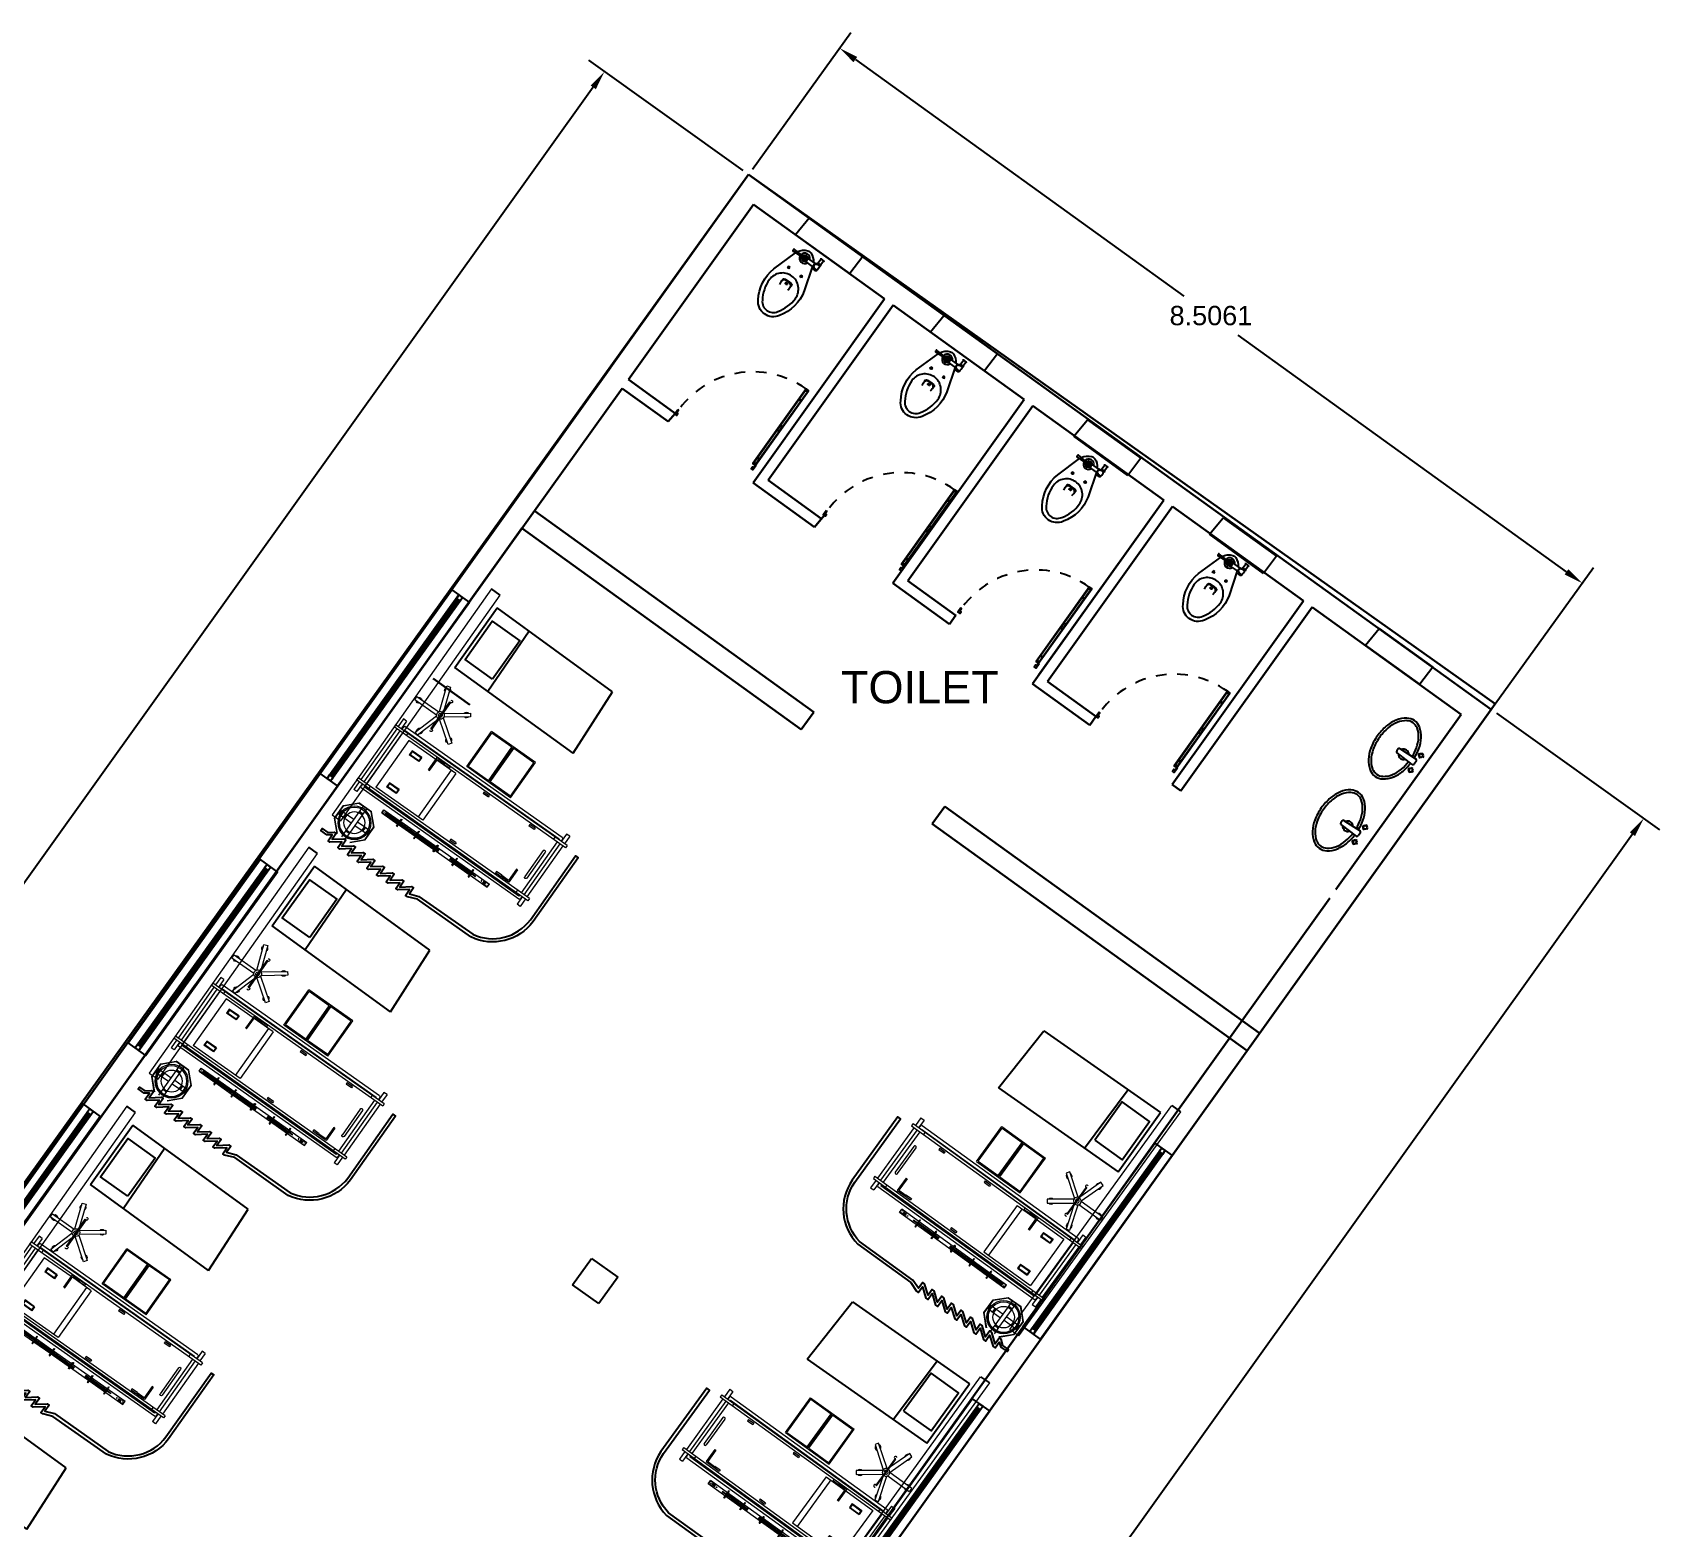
# Model space of a CAD drawing. Header units: metres. Extents: x 141303 to 146299, y 125960 to 127091.
# Drawn here: x 146005.54 to 146020.66, y 126196.71 to 126210.62 of the extents above; entities that cross this region are included whole.
import ezdxf

# ---------------------------------------------------------------- set-up
doc = ezdxf.new("R2010")
doc.units = ezdxf.units.M
doc.header["$MEASUREMENT"] = 0
for name, pattern in [('C05 _MOB-EQUIP URGENCIAS Y TOCOCIRUGÍA$0$006_URGENCIAS & TOCOCIRUGÍA$0$03.-PRIMER NIVEL GENERAL$0$XR-PLANTA 3ER NIVEL$0$DASHED', [19.05, 12.7, -6.35]), ('C05 _MOB-EQUIP URGENCIAS Y TOCOCIRUGÍA$0$006_URGENCIAS & TOCOCIRUGÍA$0$03.-PRIMER NIVEL GENERAL$0$XR-PLANTA 3ER NIVEL$0$DASHED2', [0.375, 0.25, -0.125]), ('C08_MUROS SERVICIOS$0$HIDDE100', [0.16, 0.1, -0.06])]:
    doc.linetypes.add(name, pattern=pattern)
for name, color, linetype in [('DIMENSION', 50, 'Continuous'), ('door', 12, 'Continuous'), ('FURNITURE', 6, 'Continuous'), ('WINDOW', 244, 'Continuous')]:
    doc.layers.add(name, color=color, linetype=linetype)
for name, color, linetype, lineweight in [('LETTERING', 50, 'Continuous', 30), ('new column', 4, 'Continuous', 25), ('NVMI_WALL', 7, 'Continuous', 30), ('PLINTH', 80, 'Continuous', 30)]:
    doc.layers.add(name, color=color, linetype=linetype, lineweight=lineweight)
doc.layers.get('0').off()
doc.styles.get("Standard").update_dxf_attribs({"font": 'arial.ttf'})
doc.dimstyles.get("Standard").update_dxf_attribs({"dimtxt": 0.18, "dimasz": 0.18, "dimexe": 0.18, "dimexo": 0.0625, "dimgap": 0.09, "dimtad": 0, "dimtih": 1, "dimtoh": 1, "dimdec": 4, "dimzin": 0, "dimdsep": 46, "dimtxsty": 'Standard', "dimcen": 0.09, "dimadec": 0, "dimazin": 0, "dimtfac": 1, "dimtdec": 4, "dimtofl": 0, "dimtmove": 0, "dimatfit": 3, "dimfxl": 1, "dimtolj": 1, "dimtzin": 0, "dimarcsym": 0})

# ---------------------------------------------------------------- blocks, each defined once
blk = doc.blocks.new('C05 _MOB-EQUIP URGENCIAS Y TOCOCIRUGÍA$0$cortina antibacterial')
blk.add_lwpolyline([(300.266, -580.673), (300.266, -580.651), (300.266, -580.673), (300.199, -580.673), (300.266, -580.761), (300.266, -580.783), (300.199, -580.783), (300.266, -580.871), (300.266, -580.893), (300.199, -580.893), (300.266, -580.981), (300.266, -581.003), (300.199, -581.003), (300.266, -581.091), (300.266, -581.113), (300.199, -581.113), (300.266, -581.201), (300.266, -581.223), (300.199, -581.223), (300.231, -581.309), (300.231, -581.921, 0.354939), (300.651, -582.281), (301.378, -582.281), (301.378, -582.311), (300.651, -582.311, -0.359051), (300.201, -581.921), (300.201, -581.313), (300.166, -581.223), (300.166, -581.201), (300.233, -581.201), (300.166, -581.113), (300.166, -581.091), (300.233, -581.091), (300.166, -581.003), (300.166, -580.981), (300.233, -580.981), (300.166, -580.893), (300.166, -580.871), (300.233, -580.871), (300.166, -580.783), (300.166, -580.761), (300.233, -580.761), (300.166, -580.673), (300.166, -580.651), (300.233, -580.651), (300.166, -580.563), (300.166, -580.541), (300.233, -580.541), (300.166, -580.453), (300.166, -580.431), (300.233, -580.431), (300.166, -580.343), (300.166, -580.321), (300.233, -580.321), (300.205, -580.281), (300.205, -580.211), (300.227, -580.211), (300.227, -580.274), (300.266, -580.321), (300.266, -580.343), (300.199, -580.343), (300.266, -580.431), (300.266, -580.453), (300.199, -580.453), (300.266, -580.541), (300.266, -580.563), (300.199, -580.563), (300.266, -580.651)], format="xyb")
blk = doc.blocks.new('bed ward')
at = {"layer": 'FURNITURE'}
for p, q in [((142390.8, 126644.899), (142391.223, 126645.43)), ((142391.223, 126645.43), (142392.307, 126644.667)), ((142390.8, 126644.899), (142391.91, 126644.116)), ((142392.007, 126644.879), (142391.6, 126644.335)), ((142392.41, 126644.731), (142392.492, 126644.674)), ((142391.91, 126644.116), (142392.307, 126644.667))]:
    blk.add_line(p, q, dxfattribs=at)
at = {"layer": 'FURNITURE', "lineweight": 0}
for p, q in [((142390.901, 126642.653, 310.935), (142392.41, 126644.731, 310.935)), ((142392.492, 126644.674, 310.935), (142390.981, 126642.594, 310.935)), ((142391.441, 126643.721, 310.935), (142391.621, 126643.968, 310.935)), ((142390.981, 126642.594, 310.935), (142390.901, 126642.653, 310.935))]:
    blk.add_line(p, q, dxfattribs=at)
at = {"layer": 'FURNITURE', "linetype": 'Continuous', "lineweight": 0}
for p, q in [((142390.006, 126644.569, 310.935), (142389.991, 126644.549, 310.935)), ((142389.991, 126644.549, 310.935), (142391.569, 126643.403, 310.935)), ((142390.006, 126644.569, 310.935), (142391.583, 126643.423, 310.935)), ((142390.08, 126644.621, 310.935), (142390.03, 126644.551, 310.935)), ((142390.109, 126644.6, 310.935), (142390.058, 126644.53, 310.935)), ((142390.077, 126644.549, 310.935), (142390.061, 126644.528, 310.935)), ((142390.08, 126644.621, 310.935), (142390.109, 126644.6, 310.935)), ((142390.091, 126644.551, 310.935), (142391.539, 126643.499, 310.935)), ((142390.596, 126644.216, 310.935), (142390.831, 126644.54, 310.935)), ((142390.831, 126644.54, 310.935), (142391.236, 126644.246, 310.935)), ((142390.016, 126644.532, 310.935), (142389.675, 126644.062, 310.935)), ((142390.044, 126644.511, 310.935), (142389.703, 126644.042, 310.935)), ((142390.068, 126644.493, 310.935), (142389.727, 126644.024, 310.935)), ((142390.086, 126644.518, 310.935), (142390.082, 126644.513, 310.935)), ((142390.086, 126644.518, 310.935), (142391.51, 126643.483, 310.935)), ((142390.117, 126644.487, 310.935), (142390.103, 126644.468, 310.935)), ((142390.61, 126644.219, 310.935), (142390.834, 126644.526, 310.935)), ((142390.796, 126644.083, 310.935), (142391.02, 126644.391, 310.935)), ((142390.799, 126644.069, 310.935), (142391.034, 126644.393, 310.935)), ((142390.834, 126644.526, 310.935), (142391.02, 126644.391, 310.935)), ((142390.014, 126644.357, 310.935), (142389.84, 126644.118, 310.935)), ((142390.033, 126644.343, 310.935), (142389.859, 126644.104, 310.935)), ((142390.254, 126644.34, 310.935), (142390.245, 126644.328, 310.935)), ((142390.245, 126644.328, 310.935), (142390.294, 126644.292, 310.935)), ((142390.254, 126644.34, 310.935), (142390.303, 126644.304, 310.935)), ((142390.303, 126644.304, 310.935), (142390.294, 126644.292, 310.935)), ((142390.812, 126644.072, 310.935), (142391.036, 126644.379, 310.935)), ((142390.999, 126643.936, 310.935), (142391.222, 126644.244, 310.935)), ((142391.001, 126643.923, 310.935), (142391.236, 126644.246, 310.935)), ((142391.036, 126644.379, 310.935), (142391.222, 126644.244, 310.935)), ((142390.596, 126644.216, 310.935), (142391.001, 126643.923, 310.935)), ((142390.61, 126644.219, 310.935), (142390.796, 126644.083, 310.935)), ((142389.661, 126644.043, 310.935), (142389.61, 126643.973, 310.935)), ((142389.61, 126643.973, 310.935), (142389.639, 126643.953, 310.935)), ((142389.651, 126644.08, 310.935), (142389.637, 126644.06, 310.935)), ((142389.637, 126644.06, 310.935), (142391.214, 126642.914, 310.935)), ((142389.689, 126644.022, 310.935), (142389.639, 126643.953, 310.935)), ((142389.651, 126644.08, 310.935), (142391.228, 126642.934, 310.935)), ((142389.692, 126644.02, 310.935), (142389.677, 126643.999, 310.935)), ((142389.679, 126643.985, 310.935), (142391.13, 126642.931, 310.935)), ((142389.713, 126644.005, 310.935), (142389.706, 126643.995, 310.935)), ((142389.706, 126643.995, 310.935), (142391.13, 126642.961, 310.935)), ((142389.762, 126643.999, 310.935), (142389.748, 126643.979, 310.935)), ((142389.94, 126644.061, 310.935), (142389.858, 126643.948, 310.935)), ((142389.858, 126643.948, 310.935), (142389.98, 126643.859, 310.935)), ((142389.949, 126644.055, 310.935), (142389.873, 126643.95, 310.935)), ((142389.873, 126643.95, 310.935), (142389.937, 126643.904, 310.935)), ((142389.94, 126644.061, 310.935), (142389.949, 126644.055, 310.935)), ((142390.675, 126644.034, 310.935), (142390.666, 126644.022, 310.935)), ((142390.666, 126644.022, 310.935), (142390.716, 126643.986, 310.935)), ((142390.675, 126644.034, 310.935), (142390.725, 126643.998, 310.935)), ((142390.725, 126643.998, 310.935), (142390.716, 126643.986, 310.935)), ((142390.812, 126644.072, 310.935), (142390.999, 126643.936, 310.935)), ((142389.939, 126643.907, 310.935), (142389.93, 126643.895, 310.935)), ((142389.939, 126643.907, 310.935), (142389.989, 126643.871, 310.935)), ((142389.989, 126643.871, 310.935), (142389.98, 126643.859, 310.935)), ((142390.973, 126643.806, 310.935), (142390.661, 126643.376, 310.935)), ((142390.973, 126643.806, 310.935), (142391.148, 126643.68, 310.935)), ((142390.537, 126643.265, 310.935), (142389.878, 126643.743, 310.935)), ((142390.558, 126643.293, 310.935), (142389.899, 126643.772, 310.935)), ((142390.007, 126643.668, 310.935), (142390.009, 126643.67, 310.935)), ((142390.007, 126643.668, 310.935), (142390.052, 126643.639, 310.935)), ((142390.009, 126643.67, 310.935), (142390.053, 126643.642, 310.935)), ((142390.089, 126643.612, 310.935), (142390.009, 126643.67, 310.935)), ((142390.046, 126643.643, 310.935), (142390.091, 126643.614, 310.935)), ((142391.017, 126643.775, 310.935), (142390.704, 126643.344, 310.935)), ((142391.038, 126643.766, 310.935), (142391.047, 126643.779, 310.935)), ((142391.087, 126643.731, 310.935), (142391.038, 126643.766, 310.935)), ((142391.169, 126643.69, 310.935), (142391.047, 126643.779, 310.935)), ((142391.078, 126643.583, 310.935), (142391.153, 126643.687, 310.935)), ((142391.087, 126643.731, 310.935), (142391.096, 126643.743, 310.935)), ((142391.087, 126643.577, 310.935), (142391.169, 126643.69, 310.935)), ((142391.153, 126643.687, 310.935), (142391.09, 126643.734, 310.935)), ((142391.157, 126643.673, 310.935), (142391.405, 126643.492, 310.935)), ((142390.157, 126643.559, 310.935), (142390.158, 126643.562, 310.935)), ((142390.157, 126643.559, 310.935), (142390.201, 126643.531, 310.935)), ((142390.238, 126643.503, 310.935), (142390.158, 126643.562, 310.935)), ((142390.158, 126643.562, 310.935), (142390.203, 126643.533, 310.935)), ((142390.194, 126643.532, 310.935), (142390.238, 126643.503, 310.935)), ((142390.196, 126643.534, 310.935), (142390.24, 126643.506, 310.935)), ((142390.238, 126643.503, 310.935), (142390.24, 126643.506, 310.935)), ((142390.361, 126643.601, 310.935), (142390.352, 126643.589, 310.935)), ((142390.352, 126643.589, 310.935), (142390.401, 126643.553, 310.935)), ((142390.361, 126643.601, 310.935), (142390.41, 126643.565, 310.935)), ((142390.41, 126643.565, 310.935), (142390.401, 126643.553, 310.935)), ((142391.087, 126643.577, 310.935), (142391.078, 126643.583, 310.935)), ((142391.405, 126643.492, 310.935), (142391.093, 126643.062, 310.935)), ((142391.216, 126643.555, 310.935), (142391.189, 126643.518, 310.935)), ((142391.189, 126643.518, 310.935), (142391.278, 126643.453, 310.935)), ((142391.217, 126643.546, 310.935), (142391.197, 126643.519, 310.935)), ((142391.197, 126643.519, 310.935), (142391.276, 126643.461, 310.935)), ((142391.216, 126643.555, 310.935), (142391.305, 126643.49, 310.935)), ((142391.217, 126643.546, 310.935), (142391.296, 126643.489, 310.935)), ((142391.296, 126643.489, 310.935), (142391.276, 126643.461, 310.935)), ((142391.305, 126643.49, 310.935), (142391.278, 126643.453, 310.935)), ((142391.472, 126643.504, 310.935), (142391.458, 126643.484, 310.935)), ((142391.51, 126643.483, 310.935), (142391.506, 126643.478, 310.935)), ((142391.541, 126643.485, 310.935), (142391.526, 126643.464, 310.935)), ((142391.581, 126643.53, 310.935), (142391.531, 126643.461, 310.935)), ((142391.61, 126643.51, 310.935), (142391.559, 126643.44, 310.935)), ((142391.581, 126643.53, 310.935), (142391.61, 126643.51, 310.935)), ((142390.661, 126643.376, 310.935), (142391.093, 126643.062, 310.935)), ((142391.492, 126643.459, 310.935), (142391.13, 126642.961, 310.935)), ((142391.517, 126643.441, 310.935), (142391.176, 126642.972, 310.935)), ((142391.545, 126643.421, 310.935), (142391.204, 126642.952, 310.935)), ((142391.583, 126643.423, 310.935), (142391.569, 126643.403, 310.935)), ((142390.508, 126643.304, 310.935), (142390.51, 126643.306, 310.935)), ((142390.508, 126643.304, 310.935), (142390.552, 126643.276, 310.935)), ((142390.51, 126643.306, 310.935), (142390.554, 126643.278, 310.935)), ((142390.59, 126643.248, 310.935), (142390.51, 126643.306, 310.935)), ((142390.545, 126643.276, 310.935), (142390.59, 126643.248, 310.935)), ((142390.547, 126643.279, 310.935), (142390.591, 126643.251, 310.935)), ((142390.549, 126643.281, 310.935), (142390.571, 126643.312, 310.935)), ((142390.59, 126643.248, 310.935), (142390.591, 126643.251, 310.935)), ((142390.667, 126643.188, 310.935), (142390.669, 126643.191, 310.935)), ((142390.667, 126643.188, 310.935), (142390.711, 126643.16, 310.935)), ((142390.669, 126643.191, 310.935), (142390.713, 126643.163, 310.935)), ((142390.749, 126643.133, 310.935), (142390.669, 126643.191, 310.935)), ((142391.002, 126643.26, 310.935), (142390.975, 126643.223, 310.935)), ((142390.975, 126643.223, 310.935), (142391.064, 126643.158, 310.935)), ((142391.003, 126643.252, 310.935), (142390.983, 126643.224, 310.935)), ((142390.983, 126643.224, 310.935), (142391.063, 126643.167, 310.935)), ((142391.002, 126643.26, 310.935), (142391.091, 126643.196, 310.935)), ((142391.003, 126643.252, 310.935), (142391.083, 126643.194, 310.935)), ((142391.083, 126643.194, 310.935), (142391.063, 126643.167, 310.935)), ((142391.091, 126643.196, 310.935), (142391.064, 126643.158, 310.935)), ((142390.704, 126643.161, 310.935), (142390.749, 126643.133, 310.935)), ((142390.706, 126643.163, 310.935), (142390.75, 126643.135, 310.935)), ((142390.749, 126643.133, 310.935), (142390.75, 126643.135, 310.935)), ((142390.66, 126642.811, 310.935), (142390.746, 126642.929, 310.935)), ((142390.663, 126642.808, 310.935), (142390.749, 126642.926, 310.935)), ((142390.704, 126642.844, 310.935), (142390.727, 126642.877, 310.935)), ((142390.715, 126642.886, 310.935), (142390.772, 126642.845, 310.935)), ((142390.727, 126642.877, 310.935), (142390.73, 126642.874, 310.935)), ((142390.746, 126642.929, 310.935), (142390.888, 126642.951, 310.935)), ((142390.746, 126642.925, 310.935), (142390.889, 126642.947, 310.935)), ((142390.886, 126642.948, 310.935), (142391.004, 126642.862, 310.935)), ((142390.888, 126642.951, 310.935), (142391.006, 126642.866, 310.935)), ((142390.89, 126642.864, 310.935), (142390.931, 126642.921, 310.935)), ((142390.923, 126642.84, 310.935), (142390.964, 126642.896, 310.935)), ((142391.117, 126643.015, 310.935), (142391.103, 126642.996, 310.935)), ((142391.162, 126642.953, 310.935), (142391.111, 126642.883, 310.935)), ((142391.111, 126642.883, 310.935), (142391.139, 126642.863, 310.935)), ((142391.19, 126642.932, 310.935), (142391.139, 126642.863, 310.935)), ((142391.159, 126642.955, 310.935), (142391.144, 126642.934, 310.935)), ((142391.228, 126642.934, 310.935), (142391.214, 126642.914, 310.935)), ((142390.683, 126642.668, 310.935), (142390.66, 126642.811, 310.935)), ((142390.687, 126642.669, 310.935), (142390.664, 126642.811, 310.935)), ((142390.691, 126642.853, 310.935), (142390.748, 126642.812, 310.935)), ((142390.704, 126642.844, 310.935), (142390.707, 126642.842, 310.935)), ((142390.707, 126642.842, 310.935), (142390.73, 126642.874, 310.935)), ((142390.707, 126642.857, 310.935), (142390.717, 126642.869, 310.935)), ((142390.707, 126642.857, 310.935), (142390.711, 126642.854, 310.935)), ((142390.717, 126642.869, 310.935), (142390.72, 126642.867, 310.935)), ((142390.719, 126642.858, 310.935), (142390.729, 126642.851, 310.935)), ((142390.743, 126642.816, 310.935), (142390.767, 126642.849, 310.935)), ((142390.748, 126642.812, 310.935), (142390.772, 126642.845, 310.935)), ((142390.89, 126642.864, 310.935), (142390.923, 126642.84, 310.935)), ((142390.893, 126642.869, 310.935), (142390.926, 126642.845, 310.935)), ((142390.94, 126642.607, 310.935), (142391.026, 126642.726, 310.935)), ((142391.025, 126642.722, 310.935), (142391.002, 126642.865, 310.935)), ((142391.029, 126642.723, 310.935), (142391.006, 126642.866, 310.935)), ((142390.725, 126642.637, 310.935), (142390.766, 126642.694, 310.935)), ((142390.758, 126642.613, 310.935), (142390.799, 126642.67, 310.935)), ((142390.763, 126642.689, 310.935), (142390.796, 126642.665, 310.935)), ((142390.766, 126642.694, 310.935), (142390.799, 126642.67, 310.935)), ((142390.8, 126642.586, 310.935), (142390.943, 126642.609, 310.935)), ((142390.801, 126642.582, 310.935), (142390.943, 126642.605, 310.935)), ((142390.917, 126642.689, 310.935), (142390.941, 126642.722, 310.935)), ((142390.917, 126642.689, 310.935), (142390.974, 126642.647, 310.935)), ((142390.922, 126642.685, 310.935), (142390.946, 126642.718, 310.935)), ((142390.941, 126642.722, 310.935), (142390.998, 126642.681, 310.935)), ((142390.943, 126642.605, 310.935), (142391.029, 126642.723, 310.935)), ((142390.959, 126642.659, 310.935), (142390.982, 126642.692, 310.935)), ((142390.959, 126642.659, 310.935), (142390.962, 126642.657, 310.935)), ((142390.962, 126642.657, 310.935), (142390.985, 126642.689, 310.935)), ((142390.965, 126642.679, 310.935), (142390.97, 126642.676, 310.935)), ((142390.969, 126642.667, 310.935), (142390.972, 126642.664, 310.935)), ((142390.972, 126642.664, 310.935), (142390.981, 126642.677, 310.935)), ((142390.978, 126642.68, 310.935), (142390.981, 126642.677, 310.935)), ((142390.982, 126642.692, 310.935), (142390.985, 126642.689, 310.935))]:
    blk.add_line(p, q, dxfattribs=at)
at = {"layer": 'FURNITURE', "linetype": 'C05 _MOB-EQUIP URGENCIAS Y TOCOCIRUGÍA$0$006_URGENCIAS & TOCOCIRUGÍA$0$03.-PRIMER NIVEL GENERAL$0$XR-PLANTA 3ER NIVEL$0$DASHED2', "lineweight": 0}
for p, q in [((142389.878, 126643.743, 310.935), (142389.899, 126643.772, 310.935)), ((142389.883, 126643.746, 310.935), (142389.898, 126643.766, 310.935)), ((142389.906, 126643.726, 310.935), (142389.884, 126643.742, 310.935)), ((142389.924, 126643.75, 310.935), (142389.902, 126643.767, 310.935)), ((142389.91, 126643.727, 310.935), (142389.924, 126643.747, 310.935)), ((142390.544, 126643.274, 310.935), (142389.914, 126643.732, 310.935)), ((142390.551, 126643.283, 310.935), (142389.92, 126643.741, 310.935)), ((142390.023, 126643.61, 310.935), (142390.045, 126643.64, 310.935)), ((142390.027, 126643.607, 310.935), (142390.05, 126643.637, 310.935)), ((142390.045, 126643.64, 310.935), (142390.089, 126643.612, 310.935)), ((142390.048, 126643.645, 310.935), (142390.07, 126643.675, 310.935)), ((142390.053, 126643.642, 310.935), (142390.075, 126643.672, 310.935)), ((142390.075, 126643.672, 310.935), (142390.07, 126643.675, 310.935)), ((142390.027, 126643.607, 310.935), (142390.023, 126643.61, 310.935)), ((142390.089, 126643.612, 310.935), (142390.091, 126643.614, 310.935)), ((142390.172, 126643.501, 310.935), (142390.194, 126643.532, 310.935)), ((142390.177, 126643.498, 310.935), (142390.172, 126643.501, 310.935)), ((142390.177, 126643.498, 310.935), (142390.199, 126643.528, 310.935)), ((142390.198, 126643.537, 310.935), (142390.22, 126643.567, 310.935)), ((142390.203, 126643.533, 310.935), (142390.224, 126643.564, 310.935)), ((142390.224, 126643.564, 310.935), (142390.22, 126643.567, 310.935)), ((142390.352, 126643.384, 310.935), (142390.387, 126643.433, 310.935)), ((142390.361, 126643.377, 310.935), (142390.397, 126643.426, 310.935)), ((142390.524, 126643.246, 310.935), (142390.545, 126643.276, 310.935)), ((142390.528, 126643.243, 310.935), (142390.524, 126643.246, 310.935)), ((142390.528, 126643.243, 310.935), (142390.55, 126643.273, 310.935)), ((142390.696, 126643.149, 310.935), (142390.542, 126643.261, 310.935)), ((142390.703, 126643.159, 310.935), (142390.549, 126643.271, 310.935)), ((142390.554, 126643.278, 310.935), (142390.576, 126643.308, 310.935)), ((142390.709, 126643.168, 310.935), (142390.555, 126643.28, 310.935)), ((142390.717, 126643.178, 310.935), (142390.562, 126643.29, 310.935)), ((142390.576, 126643.308, 310.935), (142390.571, 126643.312, 310.935)), ((142390.708, 126643.166, 310.935), (142390.73, 126643.196, 310.935)), ((142390.713, 126643.163, 310.935), (142390.735, 126643.193, 310.935)), ((142390.735, 126643.193, 310.935), (142390.73, 126643.196, 310.935)), ((142390.682, 126643.131, 310.935), (142390.704, 126643.161, 310.935)), ((142390.687, 126643.127, 310.935), (142390.682, 126643.131, 310.935)), ((142390.687, 126643.127, 310.935), (142390.709, 126643.158, 310.935)), ((142390.849, 126643.038, 310.935), (142390.701, 126643.146, 310.935)), ((142390.828, 126643.068, 310.935), (142390.708, 126643.156, 310.935)), ((142390.835, 126643.077, 310.935), (142390.714, 126643.165, 310.935)), ((142390.87, 126643.066, 310.935), (142390.721, 126643.174, 310.935)), ((142390.824, 126643.063, 310.935), (142390.839, 126643.083, 310.935)), ((142390.847, 126643.043, 310.935), (142390.825, 126643.059, 310.935)), ((142390.864, 126643.067, 310.935), (142390.842, 126643.083, 310.935)), ((142390.849, 126643.038, 310.935), (142390.87, 126643.066, 310.935)), ((142390.85, 126643.044, 310.935), (142390.865, 126643.064, 310.935))]:
    blk.add_line(p, q, dxfattribs=at)
at = {"layer": 'FURNITURE', "linetype": 'C05 _MOB-EQUIP URGENCIAS Y TOCOCIRUGÍA$0$006_URGENCIAS & TOCOCIRUGÍA$0$03.-PRIMER NIVEL GENERAL$0$XR-PLANTA 3ER NIVEL$0$DASHED', "lineweight": 0}
for p, q in [((142390.748, 126642.812, 310.935), (142390.816, 126642.762, 310.935)), ((142390.766, 126642.694, 310.935), (142390.89, 126642.864, 310.935)), ((142390.772, 126642.845, 310.935), (142390.84, 126642.796, 310.935)), ((142390.799, 126642.67, 310.935), (142390.923, 126642.84, 310.935)), ((142390.849, 126642.738, 310.935), (142390.917, 126642.689, 310.935)), ((142390.873, 126642.771, 310.935), (142390.941, 126642.722, 310.935))]:
    blk.add_line(p, q, dxfattribs=at)
at = {"layer": 'FURNITURE'}
blk.add_lwpolyline([(142391.695, 126644.412), (142391.949, 126644.229), (142392.204, 126644.583), (142391.95, 126644.766)], close=True, dxfattribs=at)
at = {"layer": 'FURNITURE', "lineweight": 0, "elevation": 310.935}
for points in [[(142391.539, 126643.88), (142391.462, 126644.116), (142391.428, 126644.105), (142391.504, 126643.869)], [(142391.567, 126643.848), (142391.771, 126643.989), (142391.75, 126644.019), (142391.563, 126643.889)], [(142391.5, 126643.863), (142391.252, 126643.862), (142391.252, 126643.826), (142391.5, 126643.827)], [(142391.496, 126643.797), (142391.426, 126643.585), (142391.46, 126643.574), (142391.538, 126643.809)], [(142391.546, 126643.812), (142391.746, 126643.666), (142391.768, 126643.695), (142391.567, 126643.841)]]:
    blk.add_lwpolyline(points, dxfattribs=at)
blk.add_lwpolyline([(142391.632, 126643.983, 2.414214), (142391.621, 126643.969), (142391.614, 126643.974), (142391.434, 126643.726), (142391.441, 126643.721, 2.414214), (142391.43, 126643.706)], format="xyb", dxfattribs=at)
at = {"layer": 'FURNITURE', "linetype": 'C05 _MOB-EQUIP URGENCIAS Y TOCOCIRUGÍA$0$006_URGENCIAS & TOCOCIRUGÍA$0$03.-PRIMER NIVEL GENERAL$0$XR-PLANTA 3ER NIVEL$0$DASHED2', "lineweight": 0}
for centre, radius in [((142389.903, 126643.747, 310.935), 0.000769), ((142389.953, 126643.71, 310.935), 0.003), ((142390.148, 126643.569, 310.935), 0.003), ((142390.601, 126643.24, 310.935), 0.003), ((142390.795, 126643.099, 310.935), 0.003), ((142390.845, 126643.062, 310.935), 0.000769)]:
    blk.add_circle(centre, radius, dxfattribs=at)
at = {"layer": 'FURNITURE', "linetype": 'Continuous', "lineweight": 0}
for radius in [0.155, 0.142, 0.1]:
    blk.add_circle((142390.844, 126642.767, 310.935), radius, dxfattribs=at)
for centre, radius, start, end in [((142390.085, 126644.543, 310.935), 0.01, 54.006, 144.006), ((142390.024, 126644.35, 310.935), 0.012, 324.006, 144.006), ((142389.85, 126644.111, 310.935), 0.012, 144.006, 324.006), ((142389.685, 126643.993, 310.935), 0.01, 144.006, 234.006), ((142391.533, 126643.491, 310.935), 0.01, 324.006, 54.006), ((142391.136, 126642.939, 310.935), 0.01, 234.006, 324.006), ((142390.844, 126642.767, 310.935), 0.149, 144.006, 324.006)]:
    blk.add_arc(centre, radius, start, end, dxfattribs=at)
at = {"layer": 'FURNITURE', "lineweight": 0}
for centre, radius, start, end in [((142391.456, 126644.076, 310.935), 0.027, 149.7619, 246.1412), ((142391.456, 126644.076, 310.935), 0.027, 329.7619, 66.1412), ((142391.731, 126643.983, 310.935), 0.027, 76.5671, 172.9465), ((142391.731, 126643.983, 310.935), 0.027, 256.5671, 352.9465), ((142391.288, 126643.844, 310.935), 0.027, 41.943, 138.3224), ((142391.288, 126643.844, 310.935), 0.027, 221.943, 318.3224), ((142391.531, 126643.845, 310.935), 0.036, 68.4835, 219.5285), ((142391.531, 126643.845, 310.935), 0.036, 234.006, 54.006), ((142391.531, 126643.845, 310.935), 0.018, 84.006, 204.006), ((142391.531, 126643.845, 310.935), 0.018, 234.006, 54.006), ((142391.455, 126643.614, 310.935), 0.027, 113.508, 209.8874), ((142391.728, 126643.702, 310.935), 0.027, 185.7848, 282.1642), ((142391.728, 126643.702, 310.935), 0.027, 5.7848, 102.1642), ((142391.455, 126643.614, 310.935), 0.027, 293.508, 29.8874)]:
    blk.add_arc(centre, radius, start, end, dxfattribs=at)
at = {"layer": 'FURNITURE', "linetype": 'C05 _MOB-EQUIP URGENCIAS Y TOCOCIRUGÍA$0$006_URGENCIAS & TOCOCIRUGÍA$0$03.-PRIMER NIVEL GENERAL$0$XR-PLANTA 3ER NIVEL$0$DASHED2', "lineweight": 0}
for centre, radius, start, end in [((142389.885, 126643.744, 310.935), 0.0025, 144.006, 234.006), ((142389.9, 126643.765, 310.935), 0.0025, 54.006, 144.006), ((142389.908, 126643.728, 310.935), 0.0025, 234.006, 324.006), ((142389.922, 126643.748, 310.935), 0.0025, 324.006, 54.006), ((142390.356, 126643.38, 310.935), 0.0058, 144.006, 324.006), ((142390.392, 126643.429, 310.935), 0.0058, 324.006, 144.006), ((142390.826, 126643.061, 310.935), 0.0025, 144.006, 234.006), ((142390.841, 126643.081, 310.935), 0.0025, 54.006, 144.006), ((142390.848, 126643.045, 310.935), 0.0025, 234.006, 324.006), ((142390.863, 126643.065, 310.935), 0.0025, 324.006, 54.006)]:
    blk.add_arc(centre, radius, start, end, dxfattribs=at)
at = {"layer": 'FURNITURE', "lineweight": 0, "xscale": -1, "rotation": 234.0059966302266}
blk.add_blockref('C05 _MOB-EQUIP URGENCIAS Y TOCOCIRUGÍA$0$cortina antibacterial', (142683.881, 126058.568, 310.935), dxfattribs=at)
blk = doc.blocks.new('C08_MUROS SERVICIOS$0$DOOR 1.20')
at = {"linetype": 'C08_MUROS SERVICIOS$0$HIDDE100'}
blk.add_lwpolyline([(187.586, 86.339, -0.424767), (188.786, 87.579)], format="xyb", dxfattribs=at)
at = {"linetype": 'ByBlock'}
blk.add_lwpolyline([(188.826, 86.379), (188.826, 87.579), (188.786, 87.579), (188.786, 86.379), (188.826, 86.379)], dxfattribs=at)
for points in [[(188.826, 87.559), (188.786, 87.559), (188.786, 87.579), (188.826, 87.579)], [(188.821, 87.41), (188.791, 87.41), (188.791, 87.419), (188.821, 87.419)], [(188.796, 87.419), (188.816, 87.419), (188.816, 87.41), (188.796, 87.41)], [(188.791, 86.999), (188.821, 86.999), (188.821, 86.919), (188.791, 86.919)], [(188.826, 86.379), (188.786, 86.379), (188.786, 86.399), (188.826, 86.399)], [(188.821, 86.469), (188.791, 86.469), (188.791, 86.479), (188.821, 86.479)], [(188.796, 86.479), (188.816, 86.479), (188.816, 86.469), (188.796, 86.469)]]:
    blk.add_lwpolyline(points, close=True)
blk.add_lwpolyline([(188.821, 86.399), (188.821, 87.559), (188.791, 87.559), (188.791, 86.399)], close=True, dxfattribs=at)
for points in [[(187.576, 86.379), (187.576, 86.309), (187.606, 86.309), (187.606, 86.339), (187.586, 86.339), (187.586, 86.379), (187.576, 86.379)], [(188.836, 86.379), (188.836, 86.309), (188.806, 86.309), (188.806, 86.339), (188.826, 86.339), (188.826, 86.379), (188.836, 86.379)]]:
    blk.add_lwpolyline(points)
blk = doc.blocks.new('LAVAMANOS A-03')
at = {"layer": 'FURNITURE'}
for p, q in [((-0.092, -0.109), (-0.116, -0.109)), ((-0.085, -0.102), (-0.085, -0.078)), ((-0.085, -0.14), (-0.085, -0.116)), ((-0.054, -0.109), (-0.078, -0.109)), ((-0.023, -0.306), (-0.03, -0.127)), ((-0.018, -0.115), (0.018, -0.115)), ((0.03, -0.127), (0.023, -0.306)), ((0.052, -0.109), (0.076, -0.109)), ((0.083, -0.102), (0.083, -0.078)), ((0.083, -0.14), (0.083, -0.116)), ((0.09, -0.109), (0.114, -0.109)), ((-0.011, -0.318), (0.011, -0.318))]:
    blk.add_line(p, q, dxfattribs=at)
for centre in [(-0.085, -0.109), (0.083, -0.109)]:
    blk.add_circle(centre, 0.0192, dxfattribs=at)
for centre, radius, start, end in [((0.003, -0.647), 0.502, 93.6665, 104.6225), ((-0.018, -0.127), 0.012, 90, 180), ((0.018, -0.127), 0.012, 360, 90), ((0.003, -0.647), 0.502, 75.3775, 86.9724), ((-0.185, -0.345), 0.129, 146.6703, 180), ((-0.095, -0.404), 0.237, 122.2055, 146.6703), ((-0.185, -0.345), 0.105, 146.6703, 180), ((-0.095, -0.404), 0.213, 122.2055, 146.6703), ((-0.036, -0.498), 0.348, 104.6225, 122.2055), ((-0.036, -0.498), 0.324, 104.6225, 122.2055), ((0.003, -0.647), 0.478, 93.7445, 104.6225), ((0, -0.246), 0.048, 124.3259, 240.8236), ((0, -0.246), 0.048, 300.0921, 55.6741), ((0.003, -0.647), 0.478, 75.3775, 86.9266), ((0.042, -0.498), 0.324, 57.7945, 75.3775), ((0.042, -0.498), 0.348, 57.7945, 75.3775), ((0.101, -0.404), 0.213, 33.3297, 57.7945), ((0.101, -0.404), 0.237, 33.3297, 57.7945), ((0.191, -0.345), 0.105, 360, 33.3297), ((0.191, -0.345), 0.129, 0, 33.3297), ((-0.185, -0.345), 0.129, 180, 213.3297), ((-0.095, -0.286), 0.237, 213.3297, 237.7945), ((-0.185, -0.345), 0.105, 180, 213.3297), ((-0.095, -0.286), 0.213, 213.3297, 237.7945), ((-0.011, -0.306), 0.012, 180, 270), ((0.011, -0.306), 0.012, 270, 0), ((0.101, -0.286), 0.213, 302.2055, 326.6703), ((0.101, -0.286), 0.237, 302.2055, 326.6703), ((0.191, -0.345), 0.105, 326.6703, 0), ((0.191, -0.345), 0.129, 326.6703, 360), ((-0.036, -0.192), 0.348, 237.7945, 255.3775), ((-0.036, -0.192), 0.324, 237.7945, 255.3775), ((0.003, -0.043), 0.502, 255.3775, 270), ((0.003, -0.043), 0.478, 255.3775, 270), ((0.003, -0.043), 0.478, 270, 284.6225), ((0.003, -0.043), 0.502, 270, 284.6225), ((0.042, -0.192), 0.324, 284.6225, 302.2055), ((0.042, -0.192), 0.348, 284.6225, 302.2055)]:
    blk.add_arc(centre, radius, start, end, dxfattribs=at)
blk = doc.blocks.new('*D343')
at = {"layer": 'Defpoints', "color": 0, "transparency": 16777216}
for p in [(146019.093, 126204.326), (146020.511, 126203.312), (146007.765, 126188.481)]:
    blk.add_point(p, dxfattribs=at)
at = {"layer": 'DIMENSION', "color": 0, "lineweight": -2, "transparency": 16777216}
for p, q in [((146019.144, 126204.29), (146020.657, 126203.208)), ((146020.406, 126203.166), (146014.977, 126195.572)), ((146009.288, 126187.613), (146014.717, 126195.208)), ((146007.816, 126188.444), (146009.33, 126187.362))]:
    blk.add_line(p, q, dxfattribs=at)
at = {"layer": 'DIMENSION', "color": 0, "transparency": 16777216}
for points in [[(146020.382, 126203.183), (146020.43, 126203.148), (146020.511, 126203.312)], [(146009.264, 126187.631), (146009.312, 126187.596), (146009.183, 126187.467)]]:
    blk.add_solid(points, dxfattribs=at)
at = {"layer": 'DIMENSION', "color": 0, "transparency": 16777216, "insert": (146014.847, 126195.39), "char_height": 0.18, "attachment_point": 5}
blk.add_mtext('\\A1;19.4777', dxfattribs=at)
blk = doc.blocks.new('*D344')
at = {"layer": 'Defpoints', "color": 0, "transparency": 16777216}
for p in [(146012.192, 126209.3), (146019.939, 126205.5), (146019.093, 126204.326)]:
    blk.add_point(p, dxfattribs=at)
at = {"layer": 'DIMENSION', "color": 0, "lineweight": -2, "transparency": 16777216}
for p, q in [((146012.229, 126209.35), (146013.144, 126210.62)), ((146013.185, 126210.369), (146016.237, 126208.169)), ((146019.793, 126205.606), (146016.741, 126207.805)), ((146019.129, 126204.377), (146020.044, 126205.646))]:
    blk.add_line(p, q, dxfattribs=at)
at = {"layer": 'DIMENSION', "color": 0, "transparency": 16777216}
for points in [[(146013.202, 126210.393), (146013.167, 126210.344), (146013.039, 126210.474)], [(146019.811, 126205.63), (146019.776, 126205.581), (146019.939, 126205.5)]]:
    blk.add_solid(points, dxfattribs=at)
at = {"layer": 'DIMENSION', "color": 0, "transparency": 16777216, "insert": (146016.489, 126207.987), "char_height": 0.18, "attachment_point": 5}
blk.add_mtext('\\A1;8.5061', dxfattribs=at)
blk = doc.blocks.new('*D345')
at = {"layer": 'Defpoints', "color": 0, "transparency": 16777216}
for p in [(146010.853, 126210.257), (146012.192, 126209.3), (145995.725, 126186.264)]:
    blk.add_point(p, dxfattribs=at)
at = {"layer": 'DIMENSION', "color": 0, "lineweight": -2, "transparency": 16777216}
for p, q in [((146012.141, 126209.336), (146010.707, 126210.362)), ((146010.748, 126210.111), (146002.749, 126198.921)), ((145994.49, 126187.368), (146002.489, 126198.557)), ((145995.674, 126186.301), (145994.239, 126187.326))]:
    blk.add_line(p, q, dxfattribs=at)
at = {"layer": 'DIMENSION', "color": 0, "transparency": 16777216}
for points in [[(146010.724, 126210.128), (146010.773, 126210.093), (146010.853, 126210.257)], [(145994.466, 126187.386), (145994.515, 126187.351), (145994.386, 126187.222)]]:
    blk.add_solid(points, dxfattribs=at)
at = {"layer": 'DIMENSION', "color": 0, "transparency": 16777216, "insert": (146002.619, 126198.739), "char_height": 0.18, "attachment_point": 5}
blk.add_mtext('\\A1;28.3160', dxfattribs=at)
blk = doc.blocks.new('C05 _MUROS URGENCIAS Y TOCOCIRUGÍA$0$VENTANA FACH  2.10 X 1.00')
at = {"elevation": 0}
for points in [[(194.2, -606.543), (194.2, -606.583), (194.24, -606.583), (194.24, -606.543)], [(196.26, -606.543), (196.26, -606.583), (196.3, -606.583), (196.3, -606.543)]]:
    blk.add_lwpolyline(points, close=True, dxfattribs=at)
at = {"layer": 'door', "linetype": 'ByBlock', "elevation": 0}
for points in [[(196.3, -606.663), (194.2, -606.663), (194.2, -606.463), (196.3, -606.463), (196.3, -606.663)], [(194.24, -606.553), (196.26, -606.553)], [(194.24, -606.563), (196.26, -606.563)], [(194.24, -606.573), (196.26, -606.573)]]:
    blk.add_lwpolyline(points, dxfattribs=at)
blk.add_lwpolyline([(194.2, -606.583), (196.3, -606.583), (196.3, -606.543), (194.2, -606.543)], close=True, dxfattribs=at)
blk = doc.blocks.new('flux caroni')
for p, q in [((-0.037, -0.076), (-0.037, -0.096)), ((0.036, -0.086), (-0.036, -0.086)), ((0, -0.121), (0, -0.05)), ((0.101, -0.068), (0.024, -0.068)), ((0.101, -0.103), (0.024, -0.103)), ((0.123, -0.062), (0.123, -0.005)), ((0.131, -0.062), (0.131, -0.052)), ((0.146, -0.052), (0.146, -0.062)), ((0.154, -0.005), (0.154, -0.062)), ((-0.085, -0.238), (-0.055, -0.238)), ((-0.07, -0.223), (-0.07, -0.253)), ((0.055, -0.238), (0.085, -0.238)), ((0.07, -0.223), (0.07, -0.253))]:
    blk.add_line(p, q)
for points in [[(0.118, 0), (0.121, -0.005), (0.156, -0.005), (0.159, 0)], [(-0.04, -0.076), (-0.042, -0.079), (-0.042, -0.092), (-0.04, -0.096)], [(-0.028, -0.076), (-0.04, -0.076), (-0.04, -0.096), (-0.028, -0.096)]]:
    blk.add_lwpolyline(points)
for points in [[(0.1, -0.103), (0.171, -0.329, -0.220845), (0.12, -0.641, -0.267949), (0, -0.711, -0.267949), (-0.12, -0.641, -0.220845), (-0.171, -0.329), (-0.097, -0.094, -0.200507)], [(-0.042, -0.079), (-0.123, -0.075, 0.428639), (-0.129, -0.08), (-0.129, -0.085), (-0.129, -0.09, 0.42603), (-0.123, -0.095), (-0.042, -0.092)], [(-0.09, -0.077, -0.184776), (-0.017, -0.013, -0.178359), (0.017, -0.013, -0.164856), (0.085, -0.068)], [(0.106, -0.103), (0.115, -0.103, -0.39071), (0.121, -0.109, 0.39071), (0.122, -0.11), (0.153, -0.11, 0.368077), (0.154, -0.109, 0.077411), (0.154, -0.062)], [(0.106, -0.068), (0.115, -0.068, 0.331964), (0.122, -0.062)], [(0.122, -0.11), (0.122, -0.111, 0.414214), (0.123, -0.112), (0.152, -0.112, 0.414214), (0.153, -0.111), (0.153, -0.11)], [(0.152, -0.112), (0.152, -0.116, -0.414214), (0.151, -0.117), (0.124, -0.117, -0.414214), (0.123, -0.116), (0.123, -0.112)], [(0.148, -0.117), (0.148, -0.12, -0.414214), (0.147, -0.121), (0.137, -0.121), (0.127, -0.121, -0.414214), (0.126, -0.12), (0.126, -0.117)], [(-0.044, -0.411, -0.060428), (-0.049, -0.358, -0.405477), (-0.034, -0.344), (0, -0.344), (0.034, -0.344, -0.405477), (0.049, -0.358, -0.060428), (0.044, -0.411)], [(0.048, -0.381, 0.43678), (0.019, -0.349), (0, -0.349), (-0.019, -0.349, 0.43678), (-0.048, -0.381)], [(0.004, -0.361), (0.004, -0.364, 0.310791), (0.006, -0.366, -0.034503), (0.007, -0.367, -0.106031), (0.009, -0.369, -0.162613), (0.01, -0.371, -0.162613), (0.009, -0.373, -0.106031), (0.007, -0.375, -0.069899), (0.004, -0.376, -0.056135), (0, -0.376, -0.056135), (-0.004, -0.376, -0.069899), (-0.007, -0.375, -0.106031), (-0.009, -0.373, -0.162613), (-0.01, -0.371, -0.162613), (-0.009, -0.369, -0.106031), (-0.007, -0.367, -0.034503), (-0.006, -0.366, 0.310791), (-0.004, -0.364), (-0.004, -0.361)]]:
    blk.add_lwpolyline(points, format="xyb")
for points in [[(0.104, -0.106), (0.104, -0.106, -0.414214), (0.101, -0.103), (0.101, -0.068, -0.414214), (0.104, -0.065), (0.104, -0.065, -0.414214), (0.106, -0.068), (0.106, -0.103, -0.414214)], [(0, -0.673, 0.267949), (0.087, -0.622, 0.149412), (0.146, -0.431, 0.414214), (0, -0.285, 0.414214), (-0.146, -0.431, 0.149412), (-0.087, -0.622, 0.267949)]]:
    blk.add_lwpolyline(points, format="xyb", close=True)
blk.add_lwpolyline([(0.155, -0.062), (0.122, -0.062), (0.121, -0.061), (0.121, -0.053), (0.122, -0.052), (0.155, -0.052), (0.156, -0.053), (0.156, -0.061)], close=True)
for centre, radius in [((0, -0.086), 0.0297), ((0, -0.086), 0.0204), ((-0.07, -0.238), 0.008), ((0.07, -0.238), 0.008)]:
    blk.add_circle(centre, radius)
for start, end in [(21.9459, 172.1193), (187.7161, 338.3331)]:
    blk.add_arc((0, -0.086), 0.0474, start, end)

msp = doc.modelspace()

# ---------------------------------------------------------------- linework, layer by layer
at = {"layer": 'new column'}
for p, q in [((146010.55748, 126198.97523), (146010.73142, 126199.21965)), ((146010.73142, 126199.21965), (146010.97585, 126199.04571)), ((146010.97585, 126199.04571), (146010.80191, 126198.80129)), ((146010.80191, 126198.80129), (146010.55748, 126198.97523))]:
    msp.add_line(p, q, dxfattribs=at)
at = {"layer": 'NVMI_WALL'}
for p, q in [((146012.19228, 126209.29958), (146004.42604, 126198.43583)), ((146019.09275, 126204.32589), (146012.19228, 126209.29958)), ((146012.23822, 126209.01994), (146011.07509, 126207.39291)), ((146013.45508, 126208.14285), (146012.23822, 126209.01994)), ((146013.45508, 126208.14285), (146012.2338, 126206.43447)), ((146013.5362, 126208.08438), (146012.37308, 126206.45735)), ((146014.75307, 126207.20729), (146013.5362, 126208.08438)), ((146010.91239, 126207.50922), (146004.42604, 126198.43583)), ((146011.01694, 126207.31156), (146010.20275, 126206.17264)), ((146011.44464, 126207.00328), (146011.01694, 126207.31156)), ((146011.52792, 126207.06652), (146011.07509, 126207.39291)), ((146014.75307, 126207.20729), (146013.53179, 126205.49892)), ((146014.83419, 126207.14882), (146013.67107, 126205.52179)), ((146016.05105, 126206.27173), (146014.83419, 126207.14882)), ((146011.51067, 126207.07896), (146011.44464, 126207.00328)), ((146012.23523, 126206.55671), (146012.21798, 126206.56915)), ((146012.806, 126206.02205), (146012.2338, 126206.43447)), ((146012.87031, 126206.09896), (146012.37308, 126206.45735)), ((146016.05105, 126206.27173), (146014.82977, 126204.56336)), ((146016.05105, 126206.27173), (146014.88793, 126204.64471)), ((145995.72492, 126186.26434), (146009.92419, 126206.12688)), ((146010.20275, 126206.17264), (146004.58874, 126198.31951)), ((146012.79873, 126204.30153), (146010.20275, 126206.17264)), ((146012.89487, 126206.12834), (146012.806, 126206.02205)), ((146016.13218, 126206.21326), (146014.96906, 126204.58624)), ((146017.34904, 126205.33618), (146016.13218, 126206.21326)), ((145996.00394, 126186.31073), (146010.08644, 126206.00994)), ((146012.68241, 126204.13882), (146010.08581, 126206.0104)), ((146014.05943, 126205.11861), (146013.53179, 126205.49892)), ((146014.11728, 126205.20017), (146013.67107, 126205.52179)), ((146017.34904, 126205.33618), (146016.12776, 126203.6278)), ((146014.1179, 126205.20104), (146014.05943, 126205.11861)), ((146017.43016, 126205.2777), (146016.20889, 126203.56933)), ((146018.81419, 126204.28013), (146017.43016, 126205.2777)), ((146008.98496, 126204.81305), (146008.97107, 126204.82307)), ((146009.60221, 126204.36815), (146009.26101, 126204.61408)), ((146015.43835, 126204.24798), (146014.96906, 126204.58624)), ((146015.36303, 126204.179), (146014.82977, 126204.56336)), ((146007.76538, 126188.48068), (146019.09275, 126204.32589)), ((146012.79873, 126204.30153), (146012.68241, 126204.13882)), ((146017.65107, 126202.65311), (146018.81419, 126204.28013)), ((146015.42075, 126204.25993), (146015.36303, 126204.179)), ((146016.20889, 126203.56933), (146016.12776, 126203.6278)), ((146014.01559, 126203.42444), (146013.89928, 126203.26174)), ((146016.94097, 126201.31589), (146014.01559, 126203.42444)), ((146016.82403, 126201.15365), (146013.89928, 126203.26174)), ((146016.77872, 126201.43284), (146017.59291, 126202.57176)), ((146017.81805, 126202.53275), (146017.81331, 126202.53616)), ((146017.75958, 126202.45162), (146017.75516, 126202.45481)), ((145996.00394, 126186.31073), (146007.05359, 126201.76746)), ((146007.48637, 126188.43429), (146016.77872, 126201.43284)), ((146007.48682, 126188.43492), (146016.66241, 126201.27014)), ((146006.18125, 126200.54719), (146006.17651, 126200.55061)), ((146006.18125, 126200.54719), (146006.17651, 126200.55061)), ((146006.1231, 126200.46584), (146006.11804, 126200.46948))]:
    msp.add_line(p, q, dxfattribs=at)
at = {"layer": 'PLINTH'}
for p, q in [((146012.19228, 126209.29958), (145995.67408, 126186.30068)), ((146019.12929, 126204.37659), (146012.19228, 126209.29958)), ((146007.76538, 126188.48068), (146019.12929, 126204.37659))]:
    msp.add_line(p, q, dxfattribs=at)
at = {"layer": 'WINDOW'}
for p, q in [((146012.6295, 126208.74272), (146012.75643, 126208.89657)), ((146012.75643, 126208.89657), (146013.25312, 126208.53809)), ((146013.13312, 126208.3789), (146012.62948, 126208.74277)), ((146013.25312, 126208.53809), (146013.13312, 126208.3789)), ((146013.8818, 126207.83826), (146014.00874, 126207.99212)), ((146014.00874, 126207.99212), (146014.50543, 126207.63364)), ((146014.38542, 126207.47444), (146013.88179, 126207.83831)), ((146014.50543, 126207.63364), (146014.38542, 126207.47444)), ((146015.21437, 126206.86607), (146015.34131, 126207.01993)), ((146015.34131, 126207.01993), (146015.838, 126206.66145)), ((146015.71799, 126206.50225), (146015.21436, 126206.86612)), ((146015.838, 126206.66145), (146015.71799, 126206.50225)), ((146016.47435, 126205.95485), (146016.60128, 126206.1087)), ((146016.60128, 126206.1087), (146017.09797, 126205.75022)), ((146016.97797, 126205.59103), (146016.47433, 126205.9549)), ((146017.09797, 126205.75022), (146016.97797, 126205.59103)), ((146017.9261, 126204.92367), (146018.05304, 126205.07753)), ((146018.05304, 126205.07753), (146018.54973, 126204.71905)), ((146018.42972, 126204.55985), (146017.92609, 126204.92372)), ((146018.54973, 126204.71905), (146018.42972, 126204.55985))]:
    msp.add_line(p, q, dxfattribs=at)

# ---------------------------------------------------------------- block references
at = {"layer": 'door', "xscale": 0.7088458887546228, "yscale": 0.7088458887546228, "zscale": 0.7088458887546228, "rotation": 324.5036233266468}
for p in [(145867.72965, 126234.46645), (145869.11047, 126233.5294), (145870.36144, 126232.62448), (145871.645, 126231.65481)]:
    msp.add_blockref('C08_MUROS SERVICIOS$0$DOOR 1.20', p, dxfattribs=at)
at = {"layer": 'FURNITURE', "extrusion": (-2.27455e-23, 1.02062e-23, -1), "xscale": -1.021510850963692, "yscale": 1.021510850963692, "zscale": 1.021510850963692, "rotation": 35.94096116643176}
for p in [(-146012.76512, 126208.59154), (-146014.08962, 126207.65293), (-146015.40356, 126206.6774), (-146016.71328, 126205.75892)]:
    msp.add_blockref('flux caroni', p, dxfattribs=at)
at = {"layer": 'FURNITURE', "xscale": -1, "rotation": 288.7996337533556}
for p in [(72008.80929, -49403.06067), (72007.111, -49405.46322), (72005.42183, -49407.86978), (72003.73268, -49410.27633)]:
    msp.add_blockref('bed ward', p, dxfattribs=at)
at = {"layer": 'FURNITURE', "lineweight": 0, "extrusion": (-9.91556e-24, -2.28732e-23, -1), "xscale": -1, "rotation": 125.2132272120426}
for p in [(-146018.48139, 126203.76614), (-146017.96143, 126203.09815)]:
    msp.add_blockref('LAVAMANOS A-03', p, dxfattribs=at)
at = {"layer": 'FURNITURE', "rotation": 0.1239649030491441}
for p in [(3898.0552, -751.87153), (3896.27882, -754.39366)]:
    msp.add_blockref('bed ward', p, dxfattribs=at)
at = {"layer": 'WINDOW', "lineweight": 0, "extrusion": (1.344e-23, 1.53822e-23, -1), "xscale": -1, "rotation": 125.6854438093521}
for p in [(-146615.47054, 126009.28501, 0), (-146613.68743, 126006.77863, 0), (-146612.04, 126004.5062, 0), (-146622.00199, 126004.14172, -310.93503), (-146620.30576, 126001.7642, 0)]:
    msp.add_blockref('C05 _MUROS URGENCIAS Y TOCOCIRUGÍA$0$VENTANA FACH  2.10 X 1.00', p, dxfattribs=at)

# ---------------------------------------------------------------- texts
at = {"layer": 'LETTERING', "insert": (146013.05027, 126204.68297), "char_height": 0.3, "attachment_point": 1}
msp.add_mtext_dynamic_manual_height_columns('TOILET', width=13.7463446, gutter_width=1.5, heights=[0], dxfattribs=at)

# ---------------------------------------------------------------- dimensions: what is measured, and where the dimension line sits
at = {"layer": 'DIMENSION'}
for p1, p2, distance, picture, middle in [((146012.19228, 126209.29958), (146019.09275, 126204.32589), 1.44764, '*D344', (146016.48897, 126207.98711)), ((145995.72492, 126186.26434), (146012.19228, 126209.29958), 1.64634, '*D345', (146002.6193, 126198.7394)), ((146007.76538, 126188.48068), (146019.09275, 126204.32589), -1.74295, '*D343', (146014.84696, 126195.38966))]:
    dim = msp.add_aligned_dim(p1=p1, p2=p2, distance=distance, dimstyle='Standard', dxfattribs=at)
    dim.commit()
    dim.dimension.update_dxf_attribs({"geometry": picture, "text_midpoint": middle})

doc.saveas('drawing.dxf')
